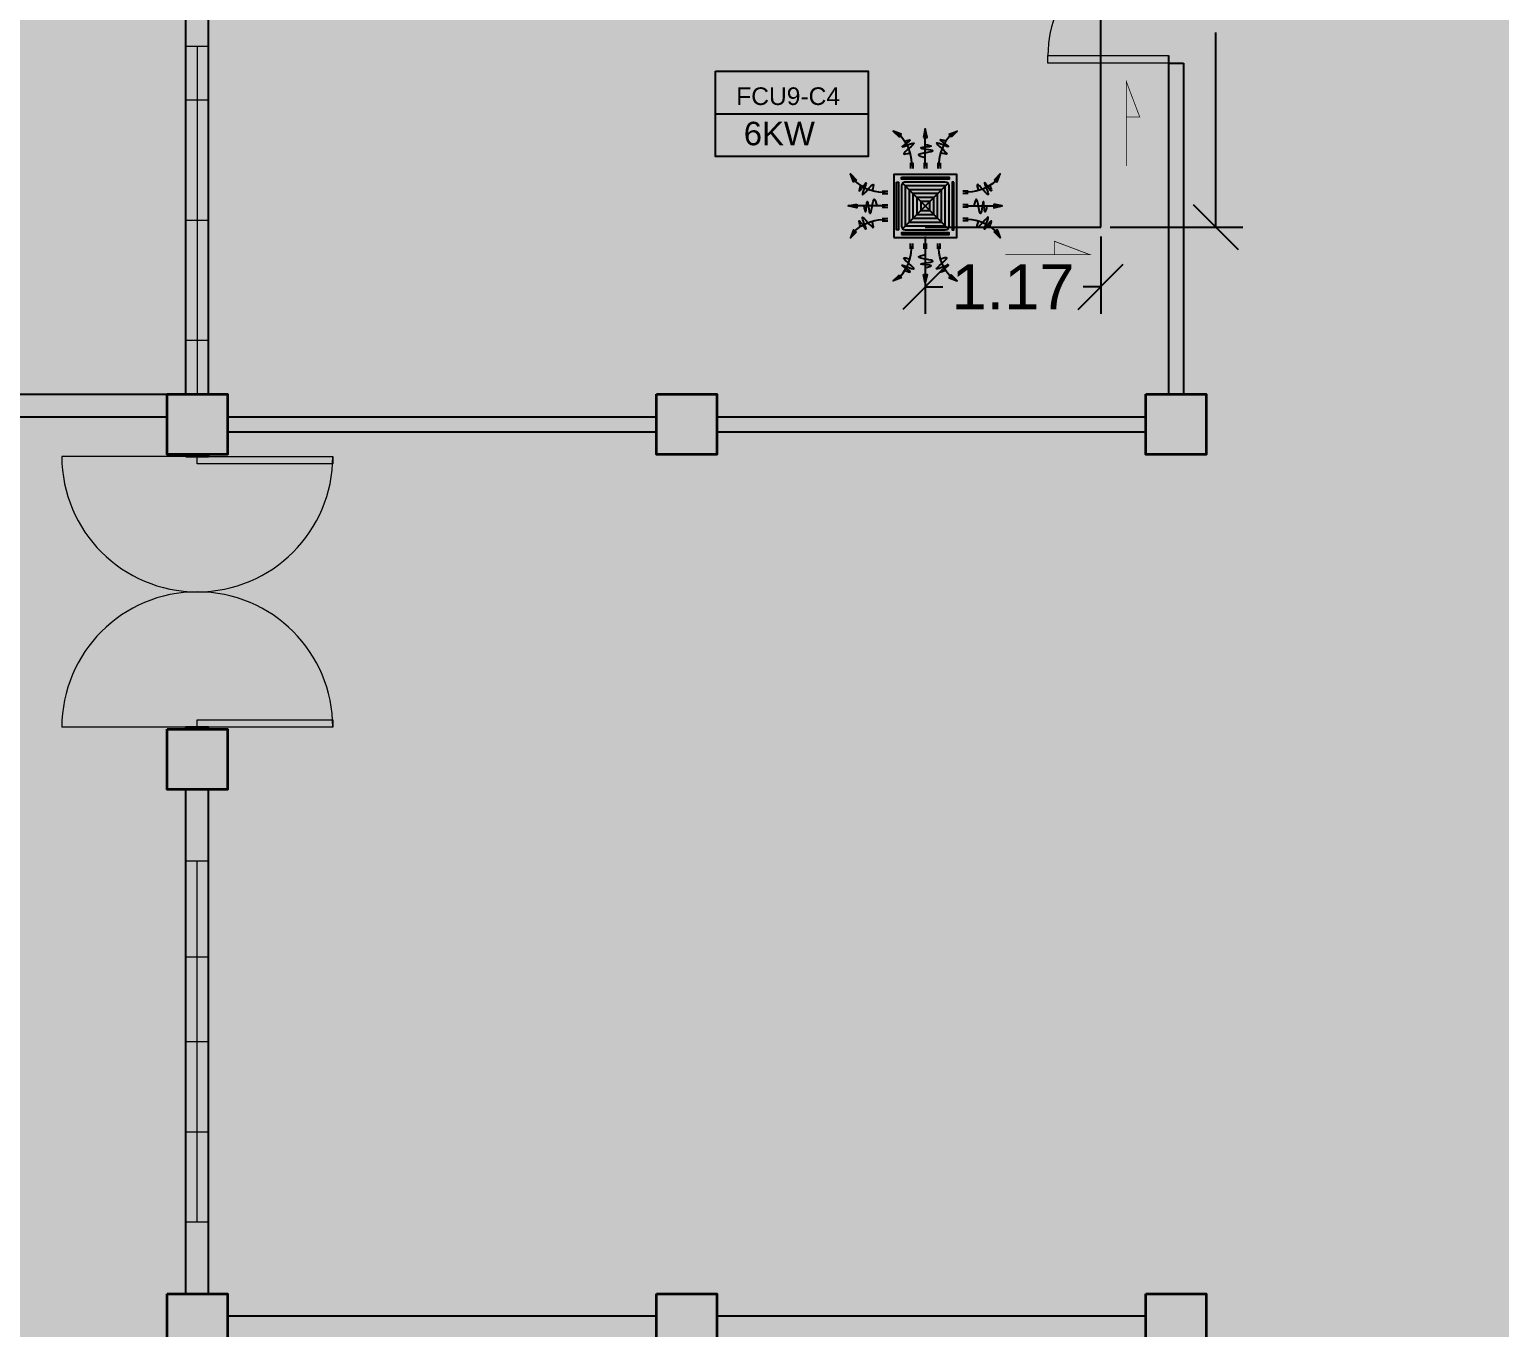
# Model space of a CAD drawing. Header units: millimetres. Extents: x -60 to 576, y -39 to 287.
# Drawn here: x 348.51 to 358.27, y 123.06 to 131.69 of the extents above; entities that cross this region are included whole.
import ezdxf

# ---------------------------------------------------------------- set-up
doc = ezdxf.new("R2010")
doc.units = ezdxf.units.MM
doc.header["$MEASUREMENT"] = 0
for name, color, linetype in [('AIR', 7, 'Continuous'), ('AIR-00', 7, 'Continuous'), ('AIR-01', 7, 'Continuous'), ('AIR-02', 7, 'Continuous'), ('AIR-04', 7, 'Continuous'), ('DRAIN PIPE', 7, 'Continuous'), ('fcu drain', 7, 'Continuous'), ('Legends', 7, 'Continuous'), ('M-AC-TEXT', 7, 'Continuous')]:
    doc.layers.add(name, color=color, linetype=linetype)
doc.styles.add('ar-dim-axis', font='romans.shx', dxfattribs={"width": 0.8})
doc.styles.add('OIP FONT', font='GOTHIC.TTF', dxfattribs={"height": 150})
doc.styles.get("Standard").update_dxf_attribs({"font": 'arial.ttf'})
doc.dimstyles.new('ar-dim-axis', dxfattribs={"dimtxt": 350, "dimasz": 250, "dimexe": 75, "dimexo": 75, "dimgap": 200, "dimtad": 1, "dimdec": 0, "dimzin": 12, "dimdsep": 46, "dimtxsty": 'ar-dim-axis', "dimblk": 'ARCHTICK', "dimcen": 120, "dimclrd": 11, "dimclre": 8, "dimclrt": 4, "dimadec": 0, "dimazin": 3, "dimtm": 1, "dimtfac": 1, "dimtdec": 0, "dimtix": 1, "dimtmove": 2, "dimatfit": 3, "dimldrblk": 'ARCHTICK', "dimfxl": 1, "dimtolj": 1, "dimtzin": 0, "dimarcsym": 1})
doc.dimstyles.new('Copy of dimension', dxfattribs={"dimtxt": 0.3, "dimasz": 0.3, "dimexe": 0.18, "dimexo": 0.0625, "dimgap": 0.09, "dimtad": 0, "dimzin": 0, "dimdsep": 46, "dimtxsty": 'Standard', "dimblk": 'OBLIQUE', "dimcen": 0.09, "dimclrd": 256, "dimclre": 256, "dimclrt": 256, "dimadec": 0, "dimazin": 0, "dimtfac": 1, "dimtofl": 0, "dimtmove": 0, "dimatfit": 3, "dimldrblk": 'OBLIQUE', "dimfxl": 1, "dimtolj": 1, "dimtzin": 0, "dimarcsym": 0})

# ---------------------------------------------------------------- blocks, each defined once
blk = doc.blocks.new('FCU-13000P (CASSETTE SPLIT)')
at = {"layer": 'AIR-00', "ltscale": 3}
for p, q in [((-7.105427357601002e-15, 0.5227760220777427), (-7.105427357601002e-15, 0.999858067324416)), ((-0.1934974863815064, 0.5583965329426945), (-0.1934974863815064, 0.4871555112127943)), ((-0.1618149178217116, 0.5583965329426945), (-0.1618149178217116, 0.4871555112127943)), ((-0.01584128427990628, 0.5583965329426945), (-0.01584128427990628, 0.4871555112127943)), ((0.01584128427989029, 0.5583965329426945), (0.01584128427989029, 0.4871555112127943)), ((0.1618149178217116, 0.5583965329426945), (0.1618149178217116, 0.4871555112127943)), ((0.1934974863815064, 0.5583965329426945), (0.1934974863815064, 0.4871555112127943)), ((-0.5583965329426945, 0.1934974863815064), (-0.4871555112127934, 0.1934974863815064)), ((0.5583965329426945, 0.1934974863815064), (0.4871555112127934, 0.1934974863815064)), ((-0.5227760220777427, 7.105427357601002e-15), (-0.999858067324416, 7.105427357601002e-15)), ((-0.5583965329426945, 0.1618149178217116), (-0.4871555112127934, 0.1618149178217116)), ((-0.5583965329426945, 0.01584128427990628), (-0.4871555112127934, 0.01584128427990628)), ((0.5583965329426945, 0.1618149178217116), (0.4871555112127934, 0.1618149178217116)), ((0.5583965329426945, 0.01584128427990628), (0.4871555112127934, 0.01584128427990628)), ((0.5227760220777427, 7.105427357601002e-15), (0.999858067324416, 7.105427357601002e-15)), ((-0.5583965329426945, -0.01584128427989029), (-0.4871555112127934, -0.01584128427989029)), ((-0.5583965329426945, -0.1618149178217116), (-0.4871555112127934, -0.1618149178217116)), ((0.5583965329426945, -0.01584128427989029), (0.4871555112127934, -0.01584128427989029)), ((0.5583965329426945, -0.1618149178217116), (0.4871555112127934, -0.1618149178217116)), ((-0.5583965329426945, -0.1934974863815064), (-0.4871555112127934, -0.1934974863815064)), ((0.5583965329426945, -0.1934974863815064), (0.4871555112127934, -0.1934974863815064)), ((-0.1934974863815064, -0.5583965329426945), (-0.1934974863815064, -0.4871555112127943)), ((-0.1618149178217116, -0.5583965329426945), (-0.1618149178217116, -0.4871555112127943)), ((-0.01584128427990628, -0.5583965329426945), (-0.01584128427990628, -0.4871555112127943)), ((-7.105427357601002e-15, -0.5227760220777427), (-7.105427357601002e-15, -0.999858067324416)), ((0.01584128427989029, -0.5583965329426945), (0.01584128427989029, -0.4871555112127943)), ((0.1618149178217116, -0.5583965329426945), (0.1618149178217116, -0.4871555112127943)), ((0.1934974863815064, -0.5583965329426945), (0.1934974863815064, -0.4871555112127943))]:
    blk.add_line(p, q, dxfattribs=at)
at = {"layer": 'AIR-00'}
for p, q in [((0.2953553390593271, -0.2953553390593253), (-0.2953553390593271, 0.2953553390593253)), ((0.2953553390593271, 0.2953553390593253), (-0.2953553390593271, -0.2953553390593253))]:
    blk.add_line(p, q, dxfattribs=at)
at = {"layer": 'AIR-00', "ltscale": 3}
for points in [[(-0.3354339739758903, 0.8949367535147612), (-0.311302411150054, 0.9324741763992979), (-0.4157311477908916, 0.9730825421665728)], [(-0.02231249897048215, 0.8900557322108931), (0.02231249897046617, 0.8900557322108931), (-8.881784197001252e-15, 0.999858067324416)], [(0.3354339739758903, 0.8949367535147612), (0.311302411150054, 0.9324741763992979), (0.4157311477908916, 0.9730825421665728)], [(-0.8949367535147612, 0.3354339739758903), (-0.9324741763992979, 0.311302411150054), (-0.9730825421665728, 0.4157311477908916)], [(0.8949367535147612, 0.3354339739758903), (0.9324741763992979, 0.311302411150054), (0.9730825421665728, 0.4157311477908916)], [(-0.8900557322108931, 0.02231249897048215), (-0.8900557322108931, -0.02231249897046617), (-0.999858067324416, 8.881784197001252e-15)], [(0.8900557322108931, 0.02231249897048215), (0.8900557322108931, -0.02231249897046617), (0.999858067324416, 8.881784197001252e-15)], [(-0.8949367535147612, -0.3354339739758903), (-0.9324741763992979, -0.311302411150054), (-0.9730825421665728, -0.4157311477908916)], [(0.8949367535147612, -0.3354339739758903), (0.9324741763992979, -0.311302411150054), (0.9730825421665728, -0.4157311477908916)], [(-0.3354339739758903, -0.8949367535147612), (-0.311302411150054, -0.9324741763992979), (-0.4157311477908916, -0.9730825421665728)], [(-0.02231249897048215, -0.8900557322108931), (0.02231249897046617, -0.8900557322108931), (-8.881784197001252e-15, -0.999858067324416)], [(0.3354339739758903, -0.8949367535147612), (0.311302411150054, -0.9324741763992979), (0.4157311477908916, -0.9730825421665728)]]:
    blk.add_lwpolyline(points, close=True, dxfattribs=at)
at = {"layer": 'AIR-00'}
for points in [[(-0.3233681925629757, 0.9137054649570295, -0.1718088678768037), (-0.1776562021016108, 0.5583965329426945), (-0.1776562021016108, 0.5222310829013512)], [(0.3233681925629757, 0.9137054649570295, 0.1718088678768037), (0.1776562021016108, 0.5583965329426945), (0.1776562021016108, 0.5222310829013512)], [(-0.9137054649570295, 0.3233681925629757, 0.1718088678768037), (-0.5583965329426945, 0.1776562021016108), (-0.5222310829013512, 0.1776562021016108)], [(0.9137054649570295, 0.3233681925629757, -0.1718088678768037), (0.5583965329426945, 0.1776562021016108), (0.5222310829013512, 0.1776562021016108)], [(-0.9137054649570295, -0.3233681925629757, -0.1718088678768037), (-0.5583965329426945, -0.1776562021016108), (-0.5222310829013512, -0.1776562021016108)], [(0.9137054649570295, -0.3233681925629757, 0.1718088678768037), (0.5583965329426945, -0.1776562021016108), (0.5222310829013512, -0.1776562021016108)], [(-0.3233681925629757, -0.9137054649570295, 0.1718088678768037), (-0.1776562021016108, -0.5583965329426945), (-0.1776562021016108, -0.5222310829013512)], [(0.3233681925629757, -0.9137054649570295, -0.1718088678768037), (0.1776562021016108, -0.5583965329426945), (0.1776562021016108, -0.5222310829013512)]]:
    blk.add_lwpolyline(points, format="xyb", dxfattribs=at)
for points in [[(-0.2599999999999998, -0.259999999999998), (0.2599999999999998, -0.2599999999999962), (0.2600000000000007, 0.259999999999998), (-0.2599999999999998, 0.259999999999998)], [(-0.2100000000000009, -0.2099999999999991), (0.2100000000000026, -0.2099999999999973), (0.2100000000000009, 0.2099999999999991), (-0.2100000000000009, 0.2099999999999991)], [(-0.160000000000001, -0.1599999999999984), (0.1600000000000028, -0.1599999999999966), (0.160000000000001, 0.1599999999999984), (-0.160000000000001, 0.1599999999999984)], [(-0.1100000000000012, -0.1099999999999994), (0.110000000000003, -0.1099999999999977), (0.1100000000000012, 0.1099999999999994), (-0.1100000000000012, 0.1099999999999994)], [(-0.06000000000000139, -0.05999999999999872), (0.06000000000000316, -0.05999999999999694), (0.06000000000000139, 0.05999999999999872), (-0.06000000000000139, 0.05999999999999872)]]:
    blk.add_lwpolyline(points, close=True, dxfattribs=at)
at = {"layer": 'AIR-00', "ltscale": 3}
for points in [[(-0.2677478374719957, 0.8404580605517644), (-0.2311577860871346, 0.8521369272970549), (-0.1336933111678267, 0.8824412830765702), (-0.422244853896613, 0.7038013426221994), (0.004842014239526904, 0.9030058120233662), (-0.358385268367277, 0.6454544827540296), (-0.2387546223537829, 0.6780035992551685), (-0.199446847060301, 0.6895241051866989)], [(0.2677478374719957, 0.8404580605517644), (0.2311577860871346, 0.8521369272970549), (0.1336933111678267, 0.8824412830765702), (0.422244853896613, 0.7038013426221994), (-0.004842014239526904, 0.9030058120233662), (0.358385268367277, 0.6454544827540296), (0.2387546223537829, 0.6780035992551685), (0.199446847060301, 0.6895241051866989)], [(-0.8404580605517644, 0.2677478374719957), (-0.8521369272970549, 0.2311577860871346), (-0.8824412830765702, 0.1336933111678267), (-0.7038013426221994, 0.422244853896613), (-0.9030058120233662, -0.004842014239526904), (-0.6454544827540296, 0.358385268367277), (-0.6780035992551685, 0.2387546223537829), (-0.6895241051866989, 0.199446847060301)], [(0.8404580605517644, 0.2677478374719957), (0.8521369272970549, 0.2311577860871346), (0.8824412830765702, 0.1336933111678267), (0.7038013426221994, 0.422244853896613), (0.9030058120233662, -0.004842014239526904), (0.6454544827540296, 0.358385268367277), (0.6780035992551685, 0.2387546223537829), (0.6895241051866989, 0.199446847060301)], [(-0.8404580605517644, -0.2677478374719957), (-0.8521369272970549, -0.2311577860871346), (-0.8824412830765702, -0.1336933111678267), (-0.7038013426221994, -0.422244853896613), (-0.9030058120233662, 0.004842014239526904), (-0.6454544827540296, -0.358385268367277), (-0.6780035992551685, -0.2387546223537829), (-0.6895241051866989, -0.199446847060301)], [(0.8404580605517644, -0.2677478374719957), (0.8521369272970549, -0.2311577860871346), (0.8824412830765702, -0.1336933111678267), (0.7038013426221994, -0.422244853896613), (0.9030058120233662, 0.004842014239526904), (0.6454544827540296, -0.358385268367277), (0.6780035992551685, -0.2387546223537829), (0.6895241051866989, -0.199446847060301)], [(-0.2677478374719957, -0.8404580605517644), (-0.2311577860871346, -0.8521369272970549), (-0.1336933111678267, -0.8824412830765702), (-0.422244853896613, -0.7038013426221994), (0.004842014239526904, -0.9030058120233662), (-0.358385268367277, -0.6454544827540296), (-0.2387546223537829, -0.6780035992551685), (-0.199446847060301, -0.6895241051866989)], [(0.2677478374719957, -0.8404580605517644), (0.2311577860871346, -0.8521369272970549), (0.1336933111678267, -0.8824412830765702), (0.422244853896613, -0.7038013426221994), (-0.004842014239526904, -0.9030058120233662), (0.358385268367277, -0.6454544827540296), (0.2387546223537829, -0.6780035992551685), (0.199446847060301, -0.6895241051866989)]]:
    blk.add_open_spline(points, degree=3, knots=[0.003283373016645994, 0.003283373016645994, 0.003283373016645994, 0.003283373016645994, 0.07125673401182435, 0.1924074622850254, 0.3347111145698326, 0.5062144727996265, 0.5813292033149298, 0.5813292033149298, 0.5813292033149298, 0.5813292033149298], dxfattribs=at)
for points in [[(-8.881784197001252e-15, 0.7998245828525512), (0.07656577961462041, 0.77607757560925), (-0.05808428128809773, 0.7549690294354541), (0.09768727811871436, 0.7180292880357495), (-0.08712642193214215, 0.6626196044680484), (-8.881784197001252e-15, 0.6309567852073492)], [(-0.7998245828525512, 8.881784197001252e-15), (-0.77607757560925, -0.07656577961462041), (-0.7549690294354541, 0.05808428128809773), (-0.7180292880357495, -0.09768727811871436), (-0.6626196044680484, 0.08712642193214215), (-0.6309567852073492, 8.881784197001252e-15)], [(0.7998245828525512, 8.881784197001252e-15), (0.77607757560925, -0.07656577961462041), (0.7549690294354541, 0.05808428128809773), (0.7180292880357495, -0.09768727811871436), (0.6626196044680484, 0.08712642193214215), (0.6309567852073492, 8.881784197001252e-15)], [(-8.881784197001252e-15, -0.7998245828525512), (0.07656577961462041, -0.77607757560925), (-0.05808428128809773, -0.7549690294354541), (0.09768727811871436, -0.7180292880357495), (-0.08712642193214215, -0.6626196044680484), (-8.881784197001252e-15, -0.6309567852073492)]]:
    blk.add_spline(points, degree=3, dxfattribs=at)
for points in [[(-0.4157311477908907, 0.9730825421665728), (-0.3354339739758911, 0.8949367535147612), (-0.3113024111500549, 0.9324741763992979)], [(-7.993605777301127e-15, 0.999858067324416), (-0.02231249897048304, 0.8900557322108931), (0.02231249897046528, 0.8900557322108931)], [(0.4157311477908889, 0.9730825421665728), (0.3354339739758894, 0.8949367535147612), (0.3113024111500531, 0.9324741763992979)], [(-0.9730825421665728, 0.4157311477908898), (-0.8949367535147612, 0.3354339739758903), (-0.9324741763992979, 0.311302411150054)], [(0.9730825421665728, 0.4157311477908898), (0.8949367535147612, 0.3354339739758903), (0.9324741763992979, 0.311302411150054)], [(-0.999858067324416, 7.105427357601002e-15), (-0.8900557322108922, 0.02231249897048215), (-0.8900557322108922, -0.02231249897046617)], [(0.999858067324416, 7.105427357601002e-15), (0.8900557322108922, 0.02231249897048215), (0.8900557322108922, -0.02231249897046617)], [(-0.9730825421665728, -0.4157311477908898), (-0.8949367535147612, -0.3354339739758903), (-0.9324741763992979, -0.311302411150054)], [(0.9730825421665728, -0.4157311477908898), (0.8949367535147612, -0.3354339739758903), (0.9324741763992979, -0.311302411150054)], [(-0.4157311477908907, -0.9730825421665728), (-0.3354339739758911, -0.8949367535147612), (-0.3113024111500549, -0.9324741763992979)], [(-7.993605777301127e-15, -0.999858067324416), (-0.02231249897048304, -0.8900557322108931), (0.02231249897046528, -0.8900557322108931)], [(0.4157311477908889, -0.9730825421665728), (0.3354339739758894, -0.8949367535147612), (0.3113024111500531, -0.9324741763992979)]]:
    blk.add_solid(points, dxfattribs=at)
at = {"layer": 'AIR-01'}
for points in [[(-0.3725000000000005, 0.3099999999999987), (-0.3475000000000001, 0.3099999999999987), (-0.3475000000000001, -0.3099999999999987), (-0.3725000000000005, -0.3099999999999987)], [(-0.3100000000000005, 0.3724999999999987), (0.3100000000000005, 0.3724999999999987), (0.3100000000000005, 0.3475000000000001), (-0.3100000000000005, 0.3475000000000001)], [(0.3725000000000005, 0.3099999999999987), (0.3475000000000001, 0.3099999999999987), (0.3475000000000001, -0.3099999999999987), (0.3725000000000005, -0.3099999999999987)], [(-0.3100000000000005, -0.3724999999999987), (0.3100000000000005, -0.3724999999999987), (0.3100000000000005, -0.3475000000000001), (-0.3100000000000005, -0.3475000000000001)]]:
    blk.add_lwpolyline(points, close=True, dxfattribs=at)
at = {"layer": 'AIR-02'}
blk.add_lwpolyline([(-0.2600000000000007, -0.3099999999999987), (0.2600000000000016, -0.3099999999999969, 0.414213562373095), (0.3100000000000014, -0.2599999999999962), (0.3100000000000005, 0.259999999999998, 0.4142135623730945), (0.2600000000000007, 0.3099999999999987), (-0.2600000000000007, 0.3099999999999987, 0.414213562373095), (-0.3100000000000005, 0.259999999999998), (-0.3100000000000005, -0.259999999999998, 0.414213562373095)], format="xyb", close=True, dxfattribs=at)
at = {"layer": 'AIR-04'}
blk.add_lwpolyline([(-0.4100000000000001, -0.4100000000000001), (0.4100000000000001, -0.4100000000000001), (0.4100000000000001, 0.4100000000000001), (-0.4100000000000001, 0.4100000000000001)], close=True, dxfattribs=at)
blk = doc.blocks.new('_ARCHTICK')
at = {"color": 0, "linetype": 'ByBlock', "const_width": 0.15}
blk.add_lwpolyline([(-0.5, -0.5), (0.5, 0.5)], dxfattribs=at)
blk = doc.blocks.new('_Oblique')
at = {"color": 0, "linetype": 'ByBlock', "lineweight": -2}
blk.add_line((-0.5, -0.5), (0.5, 0.5), dxfattribs=at)
blk = doc.blocks.new('*D118')
at = {"lineweight": -2, "transparency": 16777216}
for p, q in [((355.6862402158972, 133.9137208357417), (356.5674663035566, 133.9137208357417)), ((356.3874663035566, 133.9137208357417), (356.3874663035566, 132.6225143042287)), ((356.3874663035566, 130.3734769405193), (356.3874663035566, 131.6646834720322)), ((355.6862402158972, 130.3734769405193), (356.5674663035566, 130.3734769405193))]:
    blk.add_line(p, q, dxfattribs=at)
at = {"layer": 'Defpoints', "color": 0, "transparency": 16777216}
for p in [(355.6237402158972, 133.9137208357417), (355.6237402158972, 130.3734769405193), (356.3874663035566, 130.3734769405193)]:
    blk.add_point(p, dxfattribs=at)
at = {"lineweight": -2, "transparency": 16777216, "xscale": 0.3, "yscale": 0.3, "zscale": 0.3}
for p, rotation in [((356.3874663035566, 133.9137208357417), 90), ((356.3874663035566, 130.3734769405193), 270)]:
    blk.add_blockref('_Oblique', p, dxfattribs=dict(at, rotation=rotation))
at = {"transparency": 16777216, "insert": (356.3874663035566, 132.1435988881303), "char_height": 0.3, "attachment_point": 5, "rotation": 90}
blk.add_mtext('\\A1;3.54', dxfattribs=at)
blk = doc.blocks.new('*D119')
at = {"lineweight": -2, "transparency": 16777216}
for p, q in [((354.4583761802, 130.3109769405192), (354.4583761802, 129.7965804342073)), ((355.623740215897, 130.3109769405192), (355.623740215897, 129.7965804342073)), ((354.4583761802, 129.9765804342073), (354.5755466018684, 129.9765804342073)), ((355.623740215897, 129.9765804342073), (355.5065697942286, 129.9765804342073))]:
    blk.add_line(p, q, dxfattribs=at)
at = {"layer": 'Defpoints', "color": 0, "transparency": 16777216}
for p in [(354.4583761802, 130.3734769405192), (355.623740215897, 130.3734769405192), (354.4583761802, 129.9765804342073)]:
    blk.add_point(p, dxfattribs=at)
at = {"lineweight": -2, "transparency": 16777216, "xscale": 0.3, "yscale": 0.3, "zscale": 0.3, "rotation": 180}
blk.add_blockref('_Oblique', (354.4583761802, 129.9765804342073), dxfattribs=at)
at = {"lineweight": -2, "transparency": 16777216, "xscale": 0.3, "yscale": 0.3, "zscale": 0.3}
blk.add_blockref('_Oblique', (355.623740215897, 129.9765804342073), dxfattribs=at)
at = {"transparency": 16777216, "insert": (355.0410581980485, 129.9765804342073), "char_height": 0.3, "attachment_point": 5}
blk.add_mtext('\\A1;1.17', dxfattribs=at)

msp = doc.modelspace()

# ---------------------------------------------------------------- linework, layer by layer
at = {"color": 8, "linetype": 'ByBlock', "lineweight": 25}
for p, q in [((349.5479615350573, 129.2625748894125), (349.5479615350573, 134.8625748894111)), ((349.697961535066, 129.2625748894125), (349.697961535066, 134.8625748894111)), ((356.072961535066, 131.5125748894125), (356.072961535066, 129.2625748894125)), ((356.072961535066, 131.4625748894169), (356.1729615350573, 131.4625748894169)), ((356.1729615350573, 131.4625748894169), (356.1729615350573, 129.2625748894125)), ((349.822961535066, 129.1125748894111), (352.6729615350573, 129.1125748894111)), ((353.072961535066, 129.1125748894111), (355.9229615350573, 129.1125748894111)), ((349.822961535066, 129.0125748894125), (352.6729615350573, 129.0125748894125)), ((353.072961535066, 129.0125748894125), (355.9229615350573, 129.0125748894125)), ((349.5479615350573, 128.8500748894067), (349.5479615350573, 128.8625748894111)), ((349.697961535066, 128.8500748894067), (349.697961535066, 128.8625748894111)), ((349.5479615350573, 127.9469444451452), (349.5479615350573, 127.9532053336726)), ((349.697961535066, 127.9469444451452), (349.6979615350514, 127.9532053336726)), ((349.5479615350573, 127.037574889414), (349.5479615350573, 127.0500748894111)), ((349.697961535066, 127.037574889414), (349.6979615350805, 127.0500748894111)), ((349.5479615350573, 123.287574889414), (349.5479615350573, 126.6375748894125)), ((349.697961535066, 123.287574889414), (349.697961535066, 126.6375748894125)), ((352.6729615350573, 123.1375748894125), (349.822961535066, 123.1375748894125)), ((355.9229615350573, 123.1375748894125), (353.072961535066, 123.1375748894125))]:
    msp.add_line(p, q, dxfattribs=at)
at = {"color": 8, "linetype": 'ByBlock', "lineweight": 9}
for p, q in [((349.5479615350573, 131.5750748894125), (349.697961535066, 131.5750748894125)), ((349.6229615350689, 131.5750748894125), (349.6229615350689, 129.2625748894125)), ((349.5479615350573, 130.4188248894125), (349.5479615350573, 131.2188248894155)), ((349.5479615350573, 131.2188248894155), (349.697961535066, 131.2188248894155)), ((349.697961535066, 131.2188248894155), (349.697961535066, 129.6188248894169)), ((349.5479615350573, 130.4188248894125), (349.697961535066, 130.4188248894125)), ((349.697961535066, 129.6188248894169), (349.5479615350573, 129.6188248894169))]:
    msp.add_line(p, q, dxfattribs=at)
at = {"color": 8, "lineweight": 25}
for p, q in [((344.1229615350689, 129.2625748894125), (349.4229615350573, 129.2625748894125)), ((346.4229615350573, 129.1125748894111), (349.4229615350573, 129.1125748894111)), ((349.5479615350718, 128.8625748894111), (349.5479615350718, 128.8500748894067)), ((349.5479615350718, 128.8500748894067), (349.697961535066, 128.8500748894067)), ((349.697961535066, 128.8625748894111), (349.697961535066, 128.8500748894067)), ((349.697961535066, 127.0500748894111), (349.5479615350718, 127.0500748894111)), ((349.5479615350718, 127.037574889414), (349.5479615350718, 127.0500748894111)), ((349.697961535066, 127.037574889414), (349.6979615350514, 127.0500748894111)), ((349.6979615350805, 126.6375748894125), (349.5479615350718, 126.6375748894125))]:
    msp.add_line(p, q, dxfattribs=at)
at = {"color": 8, "lineweight": 13}
for p, q in [((349.6229615350689, 128.8500748894067), (348.7229615350747, 128.8500748894067)), ((349.6229615350689, 128.8500748894067), (350.5229615350631, 128.8500748894067)), ((349.6229615350689, 128.8000748894111), (349.6229615350689, 128.8500748894067)), ((350.5229615350631, 128.8500748894067), (350.5229615350631, 128.8000748894111)), ((350.5229615350631, 128.8000748894111), (349.6229615350689, 128.8000748894111)), ((349.6229615350689, 127.0500748894111), (348.7229615350747, 127.0500748894111)), ((349.6229615350689, 127.1000748894067), (350.5229615350631, 127.1000748894067)), ((349.6229615350689, 127.0500748894111), (349.6229615350689, 127.1000748894067)), ((350.5229615350631, 127.0500748894111), (349.6229615350689, 127.0500748894111)), ((350.5229615350631, 127.1000748894067), (350.5229615350631, 127.0500748894111))]:
    msp.add_line(p, q, dxfattribs=at)
at = {"color": 8, "lineweight": 9}
for p, q in [((349.5479615350573, 126.1625748894067), (349.697961535066, 126.1625748894067)), ((349.5479615350573, 124.9625748894024), (349.5479615350573, 126.1625748894067)), ((349.6229615350689, 123.7625748894053), (349.6229615350689, 126.1625748894067)), ((349.697961535066, 126.1625748894067), (349.697961535066, 123.7625748894053)), ((349.5479615350573, 125.5250847602575), (349.697961535066, 125.5250847602575)), ((349.5479615350573, 124.9625748894024), (349.5479615350573, 123.7625748894053)), ((349.5479615350573, 124.9625748894024), (349.697961535066, 124.9625748894024)), ((349.5479615350573, 124.3625748894038), (349.697961535066, 124.3625748894038)), ((349.697961535066, 123.7625748894053), (349.5479615350573, 123.7625748894053))]:
    msp.add_line(p, q, dxfattribs=at)
for points in [[(349.5479615350573, 131.5750748894125), (349.697961535066, 131.5750748894125), (349.697961535066, 129.2625748894125), (349.5479615350573, 129.2625748894125)], [(349.5479615350573, 123.7625748894053), (349.5479615350573, 126.1625748894067), (349.697961535066, 126.1625748894067), (349.697961535066, 123.7625748894053)], [(349.5479615350573, 126.1625748894067), (349.697961535066, 126.1625748894067), (349.697961535066, 123.7625748894053), (349.5479615350573, 123.7625748894053)]]:
    msp.add_lwpolyline(points, close=True, dxfattribs=at)
at = {"color": 8, "lineweight": 13, "ltscale": 0.03}
msp.add_lwpolyline([(356.072961535066, 131.5125748894125), (356.072961535066, 131.4625748894169), (355.2729615350631, 131.4625748894169), (355.2729615350631, 131.5125748894125)], close=True, dxfattribs=at)
at = {"color": 8, "linetype": 'ByBlock', "lineweight": 35}
for points in [[(349.4229615350573, 129.2625748894125), (349.822961535066, 129.2625748894125), (349.822961535066, 128.8625748894111), (349.4229615350573, 128.8625748894111)], [(352.6729615350573, 129.2625748894125), (353.072961535066, 129.2625748894125), (353.072961535066, 128.8625748894111), (352.6729615350573, 128.8625748894111)], [(355.9229615350573, 129.2625748894125), (356.322961535066, 129.2625748894125), (356.322961535066, 128.8625748894111), (355.9229615350573, 128.8625748894111)], [(349.4229615350573, 123.287574889414), (349.822961535066, 123.287574889414), (349.822961535066, 122.8875748894125), (349.4229615350573, 122.8875748894125)], [(352.6729615350573, 123.287574889414), (353.072961535066, 123.287574889414), (353.072961535066, 122.8875748894125), (352.6729615350573, 122.8875748894125)], [(355.9229615350573, 123.287574889414), (356.322961535066, 123.287574889414), (356.322961535066, 122.8875748894125), (355.9229615350573, 122.8875748894125)]]:
    msp.add_lwpolyline(points, close=True, dxfattribs=at)
at = {"color": 8, "lineweight": 35}
msp.add_lwpolyline([(349.4229615350573, 127.037574889414), (349.822961535066, 127.037574889414), (349.822961535066, 126.6375748894125), (349.4229615350573, 126.6375748894125)], close=True, dxfattribs=at)
at = {"color": 8, "lineweight": 13, "ltscale": 0.03}
msp.add_arc((356.0245240350573, 131.5125748894125), 0.7515625000000057, 86.30477946806467, 180, dxfattribs=at)
at = {"color": 8, "lineweight": 13}
for centre, radius, start, end in [((349.6229615350689, 128.8500748894067), 0.8999999999999773, 180, 0), ((349.6229615350689, 127.0500748894111), 0.8999999999999204, 0, 180)]:
    msp.add_arc(centre, radius, start, end, dxfattribs=at)
at = {"layer": 'DRAIN PIPE', "color": 7, "linetype": 'Continuous', "const_width": 0.005}
for points in [[(355.7939702415669, 130.7791313877913), (355.7939702415669, 131.3393273089912), (355.8826954482128, 131.104387764515), (355.7939702415669, 131.104387764515)], [(354.9900071312863, 130.1905354318938), (355.5502030524863, 130.1905354318938), (355.31526350801, 130.2792606385397), (355.31526350801, 130.1905354318938)]]:
    msp.add_lwpolyline(points, dxfattribs=at)
at = {"layer": 'fcu drain'}
msp.add_line((355.623740215897, 130.3734769405192), (355.623740215897, 133.9137208357416), dxfattribs=at)
at = {"layer": 'fcu drain', "linetype": 'Continuous'}
msp.add_line((354.4583761802, 130.3734769405192), (355.623740215897, 130.3734769405192), dxfattribs=at)
at = {"layer": 'Legends', "linetype": 'Continuous', "lineweight": 25}
msp.add_line((353.0657445308383, 131.1257806666681), (354.0782500942365, 131.1257806666681), dxfattribs=at)
at = {"layer": 'Legends'}
msp.add_lwpolyline([(353.0657445308383, 131.4097409847183), (354.0782500942365, 131.4097409847183), (354.0782500942365, 130.8418203486179), (353.0657445308383, 130.8418203486179)], close=True, dxfattribs=at)

# ---------------------------------------------------------------- block references
at = {"layer": 'AIR', "xscale": 0.5113536813550488, "yscale": 0.5113536813550488, "zscale": 0.5113536813550488}
msp.add_blockref('FCU-13000P (CASSETTE SPLIT)', (354.4583932673353, 130.5134769405186), dxfattribs=at)

# ---------------------------------------------------------------- texts
at = {"layer": 'Legends', "linetype": 'Continuous', "lineweight": 25, "attachment_point": 1}
for s, width, insert, char_height in [('FCU9-C4', 0.4481082471222635, (353.2022302773782, 131.3012326525499), 0.117), ('6KW', 0.2367416806519032, (353.2526465882657, 131.0727666310306), 0.156)]:
    msp.add_mtext_dynamic_manual_height_columns(s, width=width, gutter_width=1.010966451940476, heights=[0], dxfattribs=dict(at, insert=insert, char_height=char_height))

# ---------------------------------------------------------------- dimensions: what is measured, and where the dimension line sits
dim = msp.add_linear_dim(base=(356.3874663035566, 130.3734769405193), p1=(355.623740215897, 133.9137208357416), p2=(355.623740215897, 130.3734769405192), angle=90, dimstyle='Copy of dimension')
dim.commit()
dim.dimension.update_dxf_attribs({"geometry": '*D118', "text_midpoint": (356.3874663035566, 132.1435988881303)})
dim = msp.add_linear_dim(base=(354.4583761802, 129.9765804342073), p1=(355.623740215897, 130.3734769405192), p2=(354.4583761802, 130.3734769405192), dimstyle='Copy of dimension')
dim.commit()
dim.dimension.update_dxf_attribs({"geometry": '*D119', "text_midpoint": (355.0410581980485, 129.9765804342073)})

# ---------------------------------------------------------------- leaders
at = {"layer": 'M-AC-TEXT', "annotation_type": 0, "has_hookline": 1, "text_width": 1.459810014086044}
for points, hookline_direction in [([(361.1153518016044, 128.9151392931197), (360.9886897916647, 129.1631243616437), (360.6127480384147, 129.1642885773933)], 1), ([(263.9804667104872, 127.7720095233379), (264.1071287204269, 128.0199945918619), (264.4830704736769, 128.0211588076115)], 0), ([(376.1183867819427, 126.1084198745364), (375.991724772003, 126.3564049430605), (375.615783018753, 126.3575691588101)], 1), ([(368.1673873379268, 125.5478571371989), (368.040725327987, 125.795842205723), (367.6647835747371, 125.7970064214726)], 1), ([(285.5342887827219, 121.9321144704794), (285.6609507926617, 122.1800995390034), (286.0368925459115, 122.181263754753)], 0), ([(285.5450646515437, 120.4189826034888), (285.6717266614835, 120.6669676720129), (286.0476684147334, 120.6681318877625)], 0), ([(166.3087779186955, 117.8575477383312), (166.4354399286352, 118.1055328068553), (166.8113816818852, 118.1066970226049)], 0), ([(376.1126767084288, 115.3460600171191), (375.986014698489, 115.5940450856431), (375.6100729452391, 115.5952093013927)], 1), ([(259.0476390550466, 107.9212809080189), (259.1743010649863, 108.169265976543), (259.5502428182363, 108.1704301922926)], 0), ([(265.0422435107603, 107.9070352782199), (265.1689055207, 108.155020346744), (265.5448472739499, 108.1561845624936)], 0), ([(251.890668285002, 106.7939448876371), (252.0173302949417, 107.0419299561612), (252.3932720481916, 107.0430941719108)], 0), ([(354.2655754068591, 106.3453123011548), (354.1389133969194, 106.5932973696789), (353.7629716436695, 106.5944615854284)], 1), ([(178.8770116382127, 105.216038355479), (179.0036736481524, 105.464023424003), (179.3796154014024, 105.4651876397526)], 0), ([(395.2208250263756, 100.370815613472), (395.0941630164359, 100.618800681996), (394.718221263186, 100.6199648977456)], 1), ([(256.1126865347715, 138.2087357092898), (256.2393485447112, 137.9607506407658), (256.6152902979611, 137.9619421442198)], 0), ([(271.7409429826048, 138.2276900711647), (271.8676049925445, 137.9797050026407), (272.2435467457944, 137.9808965060947)], 0), ([(251.8937696634266, 135.5024370538883), (252.0204316733663, 135.2544519853643), (252.3963734266163, 135.2556434888184)], 0), ([(354.2649717460017, 135.0296538151651), (354.138309736062, 134.7816687466411), (353.762367982812, 134.7828602500951)], 1), ([(251.9466762737711, 129.3515039466181), (252.0733382837108, 129.1035188780941), (252.4492800369608, 129.1047103815481)], 0), ([(376.1145680465069, 126.0408596208876), (375.9879060365672, 125.7928745523636), (375.6119642833173, 125.7940660558176)], 1)]:
    msp.add_leader(points, dimstyle='ar-dim-axis', override={"dimtxt": 150, "dimasz": 150, "dimgap": 200, "dimtad": 0, "dimtih": 1, "dimtoh": 1, "dimtxsty": 'OIP FONT', "dimclrd": 256, "dimclre": 256, "dimclrt": 256, "dimfxl": 0.2, "dimfxlon": 1, "dimlwd": 65535, "dimlwe": 65535}, dxfattribs=dict(at, hookline_direction=hookline_direction))

doc.saveas('drawing.dxf')
